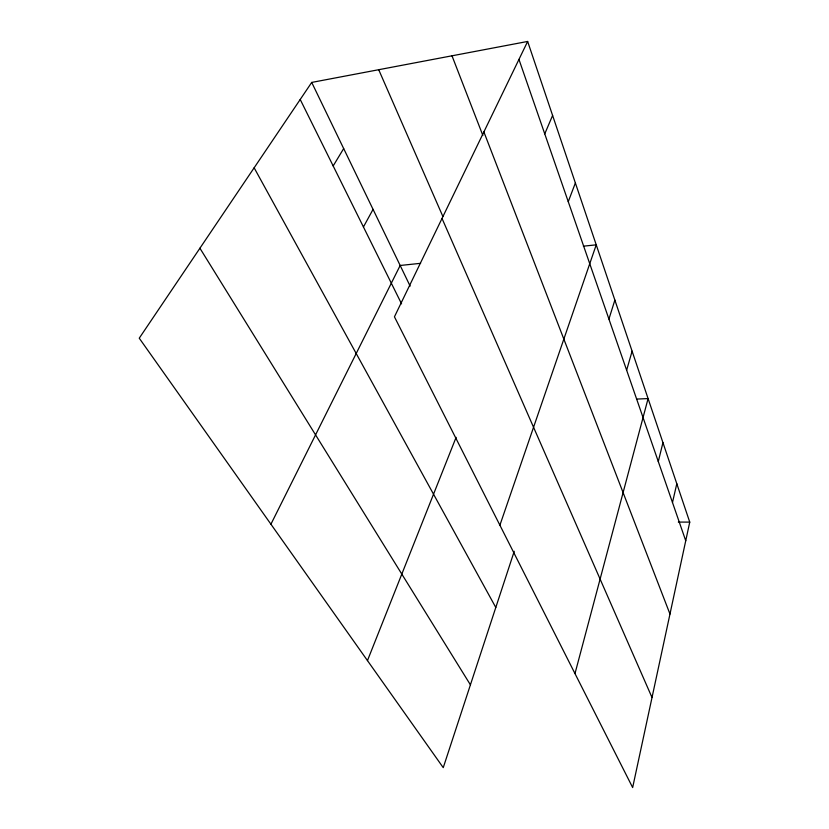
<?xml version="1.0" encoding="UTF-8"?>
<svg xmlns="http://www.w3.org/2000/svg" width="829" height="829" viewBox="0 0 829 829"><rect width="100%" height="100%" fill="white"/><g stroke="black" fill="none" stroke-linecap="round" stroke-linejoin="round"><path stroke-width="1.24" d="M527.648 41.45L689.749 522.115L632.651 787.55L394.438 316.813L527.648 41.45L311.714 82.423L139.251 338.191L443.246 767.644L514.229 551.306M672.485 502.498L676.806 483.721M658.288 461.525L662.951 442.634M574.984 673.583L648.091 398.573L636.662 399.081M626.641 370.18L632.102 351.185M608.932 319.061L614.869 300.088M499.897 525.203L596.238 244.835L583.367 246.182M568.259 201.675L575.378 182.981M367.465 660.589L456.116 437.329M544.757 133.863L552.601 115.459M270.928 524.208L400.169 265.477L420.604 263.321M363.434 226.97L373.06 209.374M333.175 165.945L343.672 148.567M678.329 522.073L689.749 522.115M199.913 248.213L470.416 684.827M254.14 167.81L495.794 607.47M300.212 99.48L401.568 303.849M311.714 82.423L410.137 286.109M378.708 69.709L442.883 216.504M442.023 218.441L652.019 697.521M451.992 55.802L482.872 135.479M483.877 131.925L669.977 614.051M518.954 59.408L685.738 540.757"/></g></svg>
